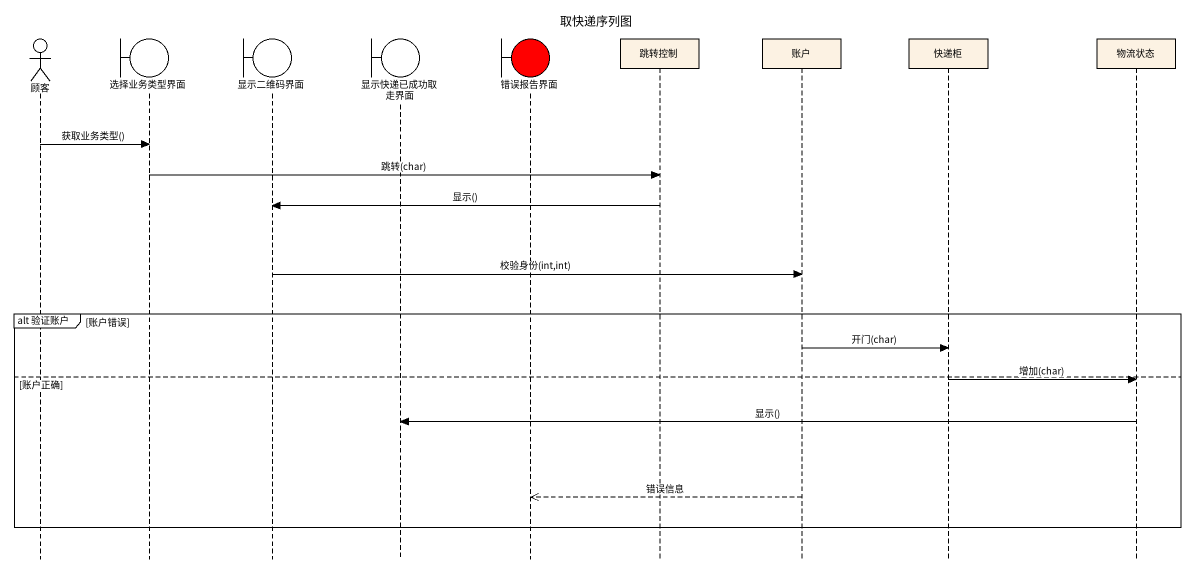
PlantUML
@startuml
title 取快递序列图
hide footbox
actor 顾客
boundary 选择业务类型界面
boundary 显示二维码界面
boundary 显示快递已成功取走界面
boundary 错误报告界面 #FF0000
participant 跳转控制
participant 账户
participant 快递柜
participant 物流状态

顾客 -> 选择业务类型界面 : 获取业务类型()
选择业务类型界面 -> 跳转控制 : 跳转(char)
跳转控制 -> 显示二维码界面 : 显示()
显示二维码界面 -> 账户 : 校验身份(int,int)
group alt 验证账户 [账户错误]
  账户 -> 快递柜 : 开门(char)
else 账户正确
  快递柜 -> 物流状态 : 增加(char)
  物流状态 -> 显示快递已成功取走界面 : 显示()
  账户 -->> 错误报告界面 : 错误信息
end
@enduml
